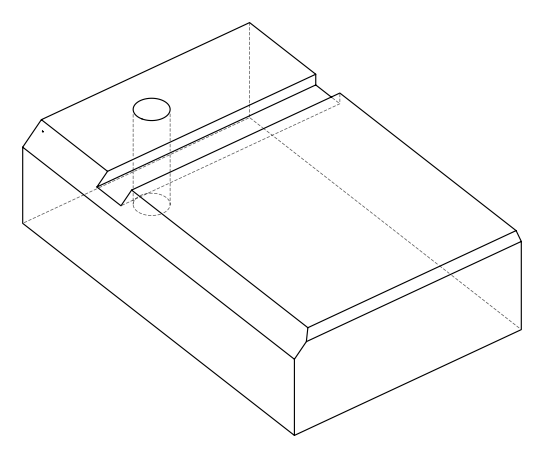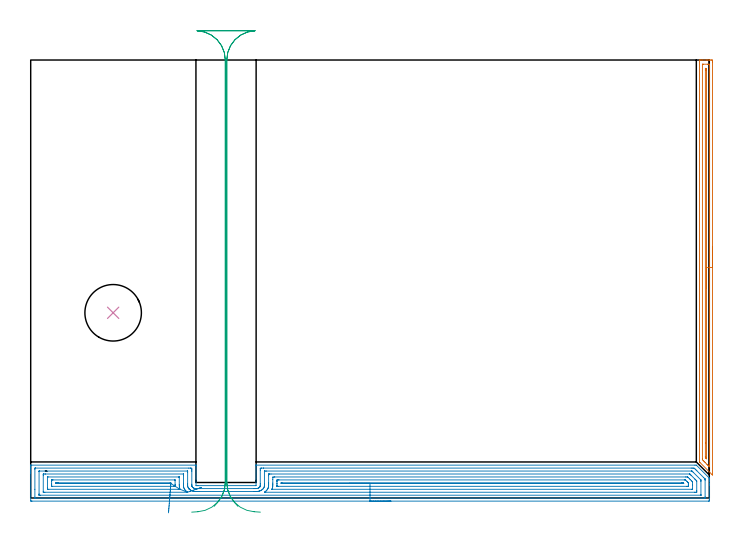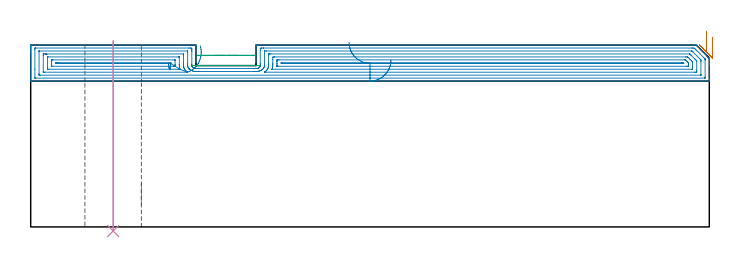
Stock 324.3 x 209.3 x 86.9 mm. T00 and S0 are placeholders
(PLAN: 4 operations, 2 tool changes, 24.8 min)
(1 AREA_MILL | FG_CHAMFER_SURFACE | UGT0205_001 | 4.85 min | 3893 mm3)
(2 AREA_MILL_1 | FG_CHAMFER_SURFACE_1 | UGT0205_001 | 17.51 min | 47788 mm3)
(3 MILL_RECTANGULAR_SLOT | SLOT_RECTANGULAR | UGT0201_006 | Follow Part, ap 7, ae 75% | 2.08 min | 55438 mm3)
(4 INDEXABLE_INSERT_DRILL_THROUGH_HOLE_FROM_SOLID | STEP1HOLE | NXT0302_025 | 0.37 min | 49715 mm3)
(TOOL UGT0205_001 | Chamfer Mill 20 x 3 x 45 deg. | D20 FL50 Z2)
(TOOL UGT0201_006 | End Mill 28 mm | D28 FL25 Z2)
(TOOL NXT0302_025 | Index. Insert Drill 27mm [880-D2700L32-05] | D27 PA176 FL135 Z2)
(OP 1 AREA_MILL)
G17 G21 G94 G90
T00 M6
G54
G17 G0 G90 X325.8 Y120.15 S1061 M3
G43 Z96.9 H0
Z90.7
G94 G1 Y120.112 Z89.828 F250.
Y119.998 Z88.964
Y119.809 Z88.112
Y119.547 Z87.28
Y119.213 Z86.474
Y118.81 Z85.7
Y118.342 Z84.964
Y117.81 Z84.272
Y117.221 Z83.629
Y116.578 Z83.04
Y115.886 Z82.508
Y115.15 Z82.04
Y114.376 Z81.637
Y113.57 Z81.303
Y112.738 Z81.041
Y111.887 Z80.852
Y111.022 Z80.738
Y110.15 Z80.7
Y11.152
X325.798 Y11.014 Z80.701
X325.786 Y11.023 Z80.713
X325.649 Y11.152 Z80.85
X319.816 Y16.984 Z86.684
X319.606 Y17.197 Z86.887
X319.604 Y17.204 Z86.889
X319.6 Y17.395 Z86.9
Y209.149
X319.606 Y209.29 Z86.893
X319.909 Y209.3 Z86.59
X320.338 Z86.162
X320.937 Z85.558
X322.999 Z83.498
X323.582 Z82.913
X324.172 Z82.323
X324.463 Z82.032
X325.054 Z81.442
X325.345 Y209.297 Z81.151
X325.791 Y209.291 Z80.705
X325.794 Y209.157 Z80.703
X325.799 Y208.703 Z80.701
X325.8 Y208.242 Z80.7
Y110.15
X324.386 Z82.114
X324.385 Y15.244 Z82.115
X324.384 Y15.165 Z82.116
X324.379 Y14.889 Z82.121
X324.291 Y14.971 Z82.209
X324.088 Y15.165 Z82.412
X323.582 Y15.668 Z82.918
X323.193 Y16.057 Z83.307
X322.301 Y16.949 Z84.199
X321.818 Y17.433 Z84.682
X321.416 Y17.841 Z85.084
X321.021 Y18.252 Z85.479
X321.015 Y18.653 Z85.485
Y18.732
Y207.122
X321.016 Y207.224 Z85.484
X321.019 Y207.273 Z85.481
X321.021 Y207.29 Z85.479
X321.065 Y207.292 Z85.435
X321.443 Y207.299 Z85.057
X323.582 Z82.918
X324.09 Y207.297 Z82.41
X324.288 Y207.29 Z82.212
X324.379 Y207.282 Z82.121
X324.384 Y206.999 Z82.116
X324.385 Y206.919 Z82.115
X324.386 Y110.15 Z82.114
X322.972 Z83.528
X322.971 Y18.732 Z83.529
X322.967 Z83.533
X322.7 Y18.999 Z83.8
X322.546 Y19.155 Z83.954
X322.47 Y19.236 Z84.03
X322.436 Y19.276 Z84.065
X322.433 Y19.35 Z84.067
X322.429 Y19.624 Z84.071
X322.428 Y26.258 Z84.072
X322.429 Y204.518 Z84.071
X322.432 Y205.135 Z84.068
X322.435 Y205.27 Z84.065
X322.444 Y205.29 Z84.056
X322.483 Y205.296 Z84.017
X322.537 Y205.299 Z83.963
X322.7 Z83.8
X322.863 Y205.295 Z83.637
X322.965 Y205.29 Z83.535
X322.968 Y205.226 Z83.532
X322.971 Y205.135 Z83.529
X322.972 Y204.86 Z83.528
Y204.243
Y110.15
Y109.278 Z83.567
Y108.414 Z83.68
Y107.562 Z83.869
Y106.73 Z84.132
Y105.924 Z84.465
Y105.15 Z84.868
Y104.414 Z85.337
Y103.722 Z85.868
Y103.079 Z86.457
Y102.49 Z87.101
Y101.959 Z87.793
Y101.49 Z88.528
Y101.087 Z89.302
Y100.753 Z90.108
Y100.491 Z90.94
Y100.302 Z91.792
Y100.188 Z92.657
Y100.15 Z93.528
G0 Z96.9
M5
M2
(OP 2 AREA_MILL_1)
G17 G21 G94 G90
T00 M6
G54
G17 G0 G90 X172.15 Y-1.5 S1061 M3
G43 Z96.9 H0
Z79.7
G94 G1 X172.112 Z78.828 F250.
X171.998 Z77.964
X171.809 Z77.112
X171.547 Z76.28
X171.213 Z75.474
X170.81 Z74.7
X170.342 Z73.964
X169.81 Z73.272
X169.221 Z72.629
X168.578 Z72.04
X167.886 Z71.509
X167.15 Z71.04
X166.376 Z70.637
X165.57 Z70.303
X164.738 Z70.041
X163.887 Z69.852
X163.022 Z69.738
X162.15 Z69.7
X0.606
X0.294 Y-1.496 Z69.702
X0.01 Y-1.492 Z69.706
X0. Y-1.203 Z69.994
Y11.84 Z83.035
Y12.445 Z83.639
Y13.016 Z84.213
Y13.336 Z84.532
Y13.907 Z85.104
Y14.227 Z85.422
Y14.865 Z86.065
Y15.282 Z86.482
X0.004 Y15.652 Z86.843
X0.008 Y15.697 Z86.888
X0.01 Y15.705 Z86.895
X0.157 Y15.7 Z86.9
X78.7
X78.99 Y15.695 Z86.891
X78.993 Y15.61 Z86.806
X79. Y15.309 Z86.506
Y5.9 Z77.1
X79.147
X79.584 Z77.099
X79.774 Y5.912 Z77.085
X79.78 Y5.907 Z77.092
X79.786 Y5.9 Z77.098
X79.864 Z77.1
X107.7
Y15.563 Z86.762
X107.702 Y15.697 Z86.897
X107.704 Y15.7 Z86.9
X107.705
X317.456
X318.088 Y15.706 Z86.893
X318.22 Y15.581 Z86.778
X324.252 Y9.548 Z80.745
X324.29 Y9.5 Z80.696
X324.3 Y9.453 Z80.651
Y9.327 Z80.526
Y8.63 Z79.829
Y7.991 Z79.186
Y6.781 Z77.978
Y6.209 Z77.403
Y-0.917 Z70.28
X324.297 Y-1.206 Z69.992
X324.29 Y-1.492 Z69.706
X324.003 Y-1.499 Z69.699
X162.15 Y-1.5 Z69.7
Y-0.086 Z71.114
X2.391
X2.332 Y-0.085 Z71.115
X2.213 Y-0.082 Z71.118
X2.01 Y-0.075 Z71.125
X2.008 Y-0.027 Z71.173
X2.002 Y0.363 Z71.563
X2. Y4.15 Z75.35
X2.001 Y13.725 Z84.925
X2.008 Y14.227 Z85.427
X2.01 Y14.269 Z85.469
X2.155 Y14.279 Z85.479
X2.273 Y14.284 Z85.484
X2.332 Y14.285 Z85.485
X75.577 Y14.286 Z85.486
X76.414 Y14.282 Z85.482
X76.469 Y14.279 Z85.479
X76.99 Y14.227 Z85.427
X76.998 Y13.699 Z84.899
X76.999 Y13.336 Z84.536
X77. Y12.806 Z84.006
Y6.57 Z77.77
X77.003 Y6.209 Z77.409
X77.009 Y5.945 Z77.145
X77.014 Y5.809 Z77.009
X77.044 Y5.636 Z76.836
X77.115 Y5.449 Z76.649
X77.188 Y5.318 Z76.518
X77.362 Y5.1 Z76.3
X77.571 Y4.921 Z76.121
X77.764 Y4.797 Z75.997
X77.999 Y4.683 Z75.883
X78.254 Y4.595 Z75.795
X78.452 Y4.547 Z75.747
X78.663 Y4.513 Z75.713
X78.879 Y4.495 Z75.695
X79.087 Y4.488 Z75.688
X79.147 Y4.487 Z75.687
X80.039 Y4.486 Z75.686
X106.785
X107.647 Y4.488 Z75.688
X107.707 Y4.49 Z75.69
X107.912 Y4.501 Z75.701
X108.107 Y4.523 Z75.723
X108.435 Y4.592 Z75.792
X108.6 Y4.645 Z75.845
X108.874 Y4.764 Z75.964
X109.052 Y4.867 Z76.067
X109.209 Y4.983 Z76.183
X109.321 Y5.083 Z76.283
X109.492 Y5.275 Z76.475
X109.51 Y5.301 Z76.501
X109.519 Y5.318 Z76.518
X109.612 Y5.511 Z76.711
X109.664 Y5.674 Z76.874
X109.688 Y5.833 Z77.033
X109.697 Y6.005 Z77.205
X109.699 Y6.209 Z77.409
X109.7 Y6.893 Z78.093
X109.701 Y13.336 Z84.536
X109.704 Y14.015 Z85.215
X109.71 Y14.227 Z85.427
X110.331 Y14.28 Z85.48
X110.385 Y14.282 Z85.482
X111.218 Y14.286 Z85.486
X111.277
X315.661
X316.498 Y14.282 Z85.482
X316.554 Y14.279 Z85.479
X317.112 Y14.227 Z85.427
X317.446 Y13.9 Z85.1
X318.014 Y13.336 Z84.536
X318.339 Y13.012 Z84.212
X321.578 Y9.773 Z80.973
X321.909 Y9.442 Z80.642
X322.186 Y9.16 Z80.36
X322.254 Y9.089 Z80.289
X322.284 Y9.054 Z80.254
X322.29 Y9.011 Z80.211
X322.294 Y8.882 Z80.082
X322.299 Y8.492 Z79.692
Y0.475 Z71.675
X322.292 Y-0.027 Z71.173
X322.29 Y-0.069 Z71.131
X322.145 Y-0.079 Z71.121
X322.027 Y-0.084 Z71.116
X321.968 Y-0.085 Z71.115
X162.15 Y-0.086 Z71.114
Y1.329 Z72.529
X4.603
X4.176 Y1.331 Z72.531
X4.035 Y1.334 Z72.534
X4.018 Y1.335 Z72.535
X4.01 Y1.369 Z72.569
X4.005 Y1.462 Z72.662
X4.002 Y1.579 Z72.779
X4. Y1.755 Z72.955
Y1.931 Z73.131
Y12.621 Z83.821
X4.004 Y12.797 Z83.997
X4.008 Y12.846 Z84.046
X4.012 Y12.866 Z84.066
X4.018 Y12.867 Z84.067
X4.07 Y12.87 Z84.07
X4.176 Y12.871 Z84.071
X74.827
X74.941 Y12.869 Z84.069
X74.975 Y12.867 Z84.067
X74.987 Y12.865 Z84.065
X74.99 Y12.849 Z84.049
X74.995 Y12.76 Z83.96
X74.999 Y12.445 Z83.645
X75. Y6.785 Z77.985
X75.005 Y6.209 Z77.409
X75.011 Y5.883 Z77.083
X75.036 Y5.594 Z76.794
X75.097 Y5.318 Z76.518
X75.234 Y4.969 Z76.169
X75.382 Y4.711 Z75.911
X75.577 Y4.448 Z75.648
X75.593 Y4.428 Z75.628
X75.668 Y4.336 Z75.536
X75.734 Y4.27 Z75.47
X75.796 Y4.209 Z75.409
X76.147 Y3.928 Z75.128
X76.249 Y3.857 Z75.057
X76.364 Y3.783 Z74.983
X76.469 Y3.719 Z74.919
X76.829 Y3.537 Z74.737
X77.362 Y3.33 Z74.53
X77.654 Y3.245 Z74.445
X77.998 Y3.17 Z74.37
X78.254 Y3.129 Z74.329
X78.706 Y3.086 Z74.286
X79.147 Y3.079 Z74.279
X79.611 Y3.074 Z74.274
X80.039 Y3.072 Z74.272
X80.505
X106.815
X107.278 Y3.074 Z74.274
X107.707 Y3.079 Z74.279
X108.148 Y3.096 Z74.296
X108.6 Y3.152 Z74.352
X108.919 Y3.218 Z74.418
X109.175 Y3.278 Z74.478
X109.492 Y3.379 Z74.579
X109.606 Y3.423 Z74.623
X109.872 Y3.537 Z74.737
X110.211 Y3.71 Z74.91
X110.385 Y3.813 Z75.013
X110.74 Y4.073 Z75.273
X110.868 Y4.187 Z75.387
X111.097 Y4.428 Z75.628
X111.181 Y4.524 Z75.724
X111.277 Y4.649 Z75.849
X111.517 Y5.079 Z76.279
X111.601 Y5.318 Z76.518
X111.66 Y5.569 Z76.769
X111.688 Y5.799 Z76.999
X111.694 Y6.209 Z77.409
X111.699 Y6.679 Z77.879
X111.701 Y12.679 Z83.879
X111.702 Y12.797 Z83.997
X111.706 Y12.854 Z84.054
X111.71 Y12.864 Z84.064
X111.716 Y12.867 Z84.067
X111.744 Y12.869 Z84.069
X112.17 Y12.871 Z84.071
X112.635 Y12.872 Z84.072
X315.804 Y12.871 Z84.071
X315.917 Y12.868 Z84.068
X315.992 Y12.865 Z84.065
X316.029 Y12.86 Z84.06
X316.554 Y12.347 Z83.547
X320.124 Y8.777 Z79.977
X320.22 Y8.678 Z79.878
X320.266 Y8.627 Z79.827
X320.286 Y8.603 Z79.803
X320.29 Y8.518 Z79.718
X320.297 Y8.167 Z79.367
X320.299 Y7.991 Z79.191
X320.3 Y1.58 Z72.78
X320.296 Y1.403 Z72.603
X320.292 Y1.354 Z72.554
X320.288 Y1.334 Z72.534
X320.282 Y1.333 Z72.533
X320.231 Y1.33 Z72.53
X320.124 Y1.329 Z72.529
X162.15
Y2.743 Z73.943
X112.307
X112.17 Y2.744 Z73.944
X112.069 Y2.746 Z73.946
X111.745 Y2.759 Z73.959
X111.923 Y2.892 Z74.092
X112.053 Y2.99 Z74.19
X112.17 Y3.082 Z74.282
X112.416 Y3.291 Z74.491
X112.66 Y3.537 Z74.737
X112.851 Y3.747 Z74.947
X113.062 Y4.011 Z75.211
X113.218 Y4.272 Z75.472
X113.304 Y4.428 Z75.628
X113.437 Y4.683 Z75.883
X113.507 Y4.875 Z76.075
X113.568 Y5.062 Z76.262
X113.628 Y5.318 Z76.518
X113.671 Y5.601 Z76.801
X113.691 Y6.209 Z77.409
X113.698 Y6.466 Z77.666
X113.7 Y7.1 Z78.3
Y7.354 Z78.554
Y10.663 Z81.863
Y10.917 Z82.117
X113.704 Y11.172 Z82.372
X113.71 Y11.341 Z82.541
X113.716 Y11.451 Z82.651
X113.756 Y11.452 Z82.652
X113.955 Y11.456 Z82.656
X114.052 Y11.457 Z82.657
X114.847
X314.769
X314.867 Y11.456 Z82.656
X314.964 Y11.452 Z82.652
X314.984 Y11.451 Z82.651
X315.099 Y11.343 Z82.543
X315.274 Y11.173 Z82.373
X315.533 Y10.918 Z82.118
X315.661 Y10.79 Z81.99
X317.446 Y9.005 Z80.205
X317.569 Y8.882 Z80.082
X317.691 Y8.757 Z79.957
X317.931 Y8.509 Z79.709
X318.29 Y8.134 Z79.334
X318.299 Y8.031 Z79.231
X318.3 Y3.575 Z74.775
X318.298 Y3.111 Z74.311
X318.295 Y2.898 Z74.098
X318.29 Y2.792 Z73.992
X318.286 Y2.749 Z73.949
X318.237 Y2.748 Z73.948
X317.446 Y2.743 Z73.943
X317.349
X162.15
Y4.157 Z75.357
X115.391
X115.343 Y4.159 Z75.359
X115.319 Y4.161 Z75.361
X115.316 Y4.162 Z75.362
X115.317 Y4.171 Z75.371
X115.368 Y4.307 Z75.507
X115.411 Y4.428 Z75.628
X115.493 Y4.673 Z75.873
X115.57 Y4.954 Z76.154
X115.642 Y5.318 Z76.518
X115.655 Y5.403 Z76.603
X115.698 Y6.209 Z77.409
X115.699 Y6.25 Z77.45
X115.7 Y7.1 Z78.3
Y8.882 Z80.082
X115.702 Y9.773 Z80.973
X115.704 Y9.808 Z81.008
X115.74 Y10.036 Z81.236
X116.363 Y10.041 Z81.241
X116.632 Y10.042 Z81.242
X312.984 Y10.043 Z81.243
X313.608 Y10.04 Z81.24
X313.876 Y10.036 Z81.236
X313.959 Y10.031 Z81.231
X314.048 Y9.946 Z81.146
X314.226 Y9.773 Z80.973
X314.769 Y9.233 Z80.433
X315.12 Y8.882 Z80.082
X315.661 Y8.338 Z79.538
X315.999 Y7.991 Z79.191
X316.29 Y7.67 Z78.87
X316.298 Y7.356 Z78.556
X316.3 Y6.209 Z77.409
Y4.428 Z75.628
X316.299 Y4.268 Z75.468
X316.298 Y4.189 Z75.389
X316.295 Y4.17 Z75.37
X316.291 Y4.165 Z75.365
X316.28 Y4.162 Z75.362
X316.204 Y4.159 Z75.359
X315.932 Y4.157 Z75.357
X162.15
Y5.571 Z76.771
X118.417
X118.163 Y5.572 Z76.772
X117.735 Y5.577 Z76.777
X117.686 Y5.578 Z76.778
X117.684 Y5.639 Z76.839
X117.685 Y5.78 Z76.98
X117.692 Y6.042 Z77.242
X117.694 Y6.209 Z77.409
X117.7 Y6.926 Z78.126
Y7.1 Z78.3
Y7.816 Z79.016
Y7.991 Z79.191
X117.703 Y8.349 Z79.549
X117.707 Y8.528 Z79.728
X117.71 Y8.611 Z79.811
X117.784 Y8.623 Z79.823
X118.417 Y8.627 Z79.827
X118.671 Y8.628 Z79.828
X312.345 Y8.629 Z79.829
X312.664 Y8.627 Z79.827
X312.824 Y8.624 Z79.824
X312.899 Y8.622 Z79.822
X312.984 Y8.559 Z79.759
X313.559 Y7.991 Z79.191
X313.876 Y7.674 Z78.874
X314.156 Y7.384 Z78.584
X314.29 Y7.239 Z78.439
X314.293 Y7.1 Z78.3
X314.299 Y6.678 Z77.878
X314.3 Y6.209 Z77.409
X314.299 Y5.787 Z76.987
X314.295 Y5.645 Z76.845
X314.291 Y5.595 Z76.795
X314.287 Y5.577 Z76.777
X314.274 Y5.576 Z76.776
X314.196 Y5.574 Z76.774
X313.876 Y5.572 Z76.772
X313.623 Y5.571 Z76.771
X162.15
Y6.985 Z78.185
X120.202 Y6.986 Z78.186
X119.713 Y6.992 Z78.192
X119.709 Y7.029 Z78.229
X119.704 Y7.1 Z78.3
X119.703 Y7.163 Z78.363
X119.706 Y7.193 Z78.393
X119.708 Y7.204 Z78.404
X119.744 Y7.208 Z78.408
X119.973 Y7.213 Z78.413
X120.088 Y7.214 Z78.414
X311.199
X311.313 Y7.213 Z78.413
X311.543 Y7.208 Z78.408
X311.898 Y7.194 Z78.394
X311.997 Y7.1 Z78.3
X312.091 Y7.005 Z78.205
X312.093 Y6.99 Z78.19
X311.199 Y6.985 Z78.185
X162.15
X161.278 Z78.223
X160.414 Z78.337
X159.562 Z78.526
X158.73 Z78.788
X157.924 Z79.122
X157.15 Z79.525
X156.414 Z79.994
X155.722 Z80.525
X155.079 Z81.114
X154.49 Z81.757
X153.959 Z82.45
X153.49 Z83.185
X153.087 Z83.959
X152.753 Z84.765
X152.491 Z85.597
X152.302 Z86.449
X152.188 Z87.314
X152.15 Z88.185
G0 Z96.9
X81.014 Y4.841
Z86.564
G1 X81.236 Y4.918 Z85.724
X81.388 Y4.971 Z84.866
X81.469 Y4.999 Z83.998
X81.478 Y5.002 Z83.126
X81.415 Y4.98 Z82.256
X81.281 Y4.934 Z81.395
X81.076 Y4.863 Z80.55
X80.803 Y4.768 Z79.727
X80.463 Y4.65 Z78.932
X80.058 Y4.51 Z78.172
X79.593 Y4.349 Z77.452
X79.07 Y4.168 Z76.778
X78.494 Y3.968 Z76.154
X77.868 Y3.751 Z75.586
X77.198 Y3.519 Z75.078
X76.489 Y3.274 Z74.633
X75.746 Y3.016 Z74.256
X74.974 Y2.749 Z73.949
X74.972 Y2.748 Z73.948
X74.917 Y2.746 Z73.946
X74.684 Y2.743 Z73.943
X74.587
X6.757
X6.047 Y2.749 Z73.949
X6.012 Y2.75 Z73.95
X6.008 Y2.791 Z73.991
X6.004 Y2.892 Z74.092
X6.001 Y3.094 Z74.294
X6. Y10.663 Z81.863
X6.002 Y11.089 Z82.289
X6.005 Y11.302 Z82.502
X6.01 Y11.408 Z82.608
X6.015 Y11.451 Z82.651
X6.064 Y11.452 Z82.652
X6.854 Y11.457 Z82.657
X6.951
X72.899 Y11.456 Z82.656
X72.998
X73. Y11.454 Z82.654
Y10.663 Z81.863
Y7. Z78.2
X73.002 Y6.209 Z77.409
X73.003 Y6.106 Z77.306
X73.023 Y5.707 Z76.907
X73.073 Y5.318 Z76.518
X73.121 Y5.097 Z76.297
X73.265 Y4.697 Z75.897
X73.386 Y4.428 Z75.628
X73.536 Y4.166 Z75.366
X73.792 Y3.821 Z75.021
X74.03 Y3.537 Z74.737
X74.326 Y3.259 Z74.459
X74.684 Y2.963 Z74.163
X74.916 Y2.795 Z73.995
X74.963 Y2.759 Z73.959
X74.974 Y2.749 Z73.949
X71.378 Y4.164 Z75.364
X71.114 Y4.162 Z75.362
X70.492 Y4.158 Z75.358
X8.639 Y4.157 Z75.357
X8.015 Y4.16 Z75.36
X8.012 Y4.162 Z75.362
X8.004 Y4.17 Z75.37
X8.002 Y4.428 Z75.628
X8. Y5.065 Z76.265
X8.001 Y9.932 Z81.132
X8.002 Y10.012 Z81.212
X8.005 Y10.031 Z81.231
X8.009 Y10.035 Z81.235
X8.021 Y10.038 Z81.238
X8.097 Y10.041 Z81.241
X8.368 Y10.043 Z81.243
X70.844
X70.943 Y10.041 Z81.241
X70.98 Y10.039 Z81.239
X70.989 Y10.037 Z81.237
X70.992 Y10.022 Z81.222
X70.997 Y9.977 Z81.177
X71. Y9.887 Z81.087
X71.001 Y6.322 Z77.522
X71.004 Y6.209 Z77.409
X71.019 Y5.817 Z77.017
X71.049 Y5.384 Z76.584
X71.059 Y5.318 Z76.518
X71.114 Y4.984 Z76.184
X71.378 Y4.164 Z75.364
X69.016 Y5.587 Z76.787
X68.993 Y5.578 Z76.778
X68.916 Y5.575 Z76.775
X68.756 Y5.573 Z76.773
X68.437 Y5.571 Z76.771
X68.184
X10.424 Y5.572 Z76.772
X10.169 Y5.573 Z76.773
X10.059 Y5.576 Z76.776
X10.012 Y5.578 Z76.778
X10.009 Y5.605 Z76.805
X10.002 Y5.739 Z76.939
X10.001 Y6.209 Z77.409
X10. Y6.632 Z77.832
Y7.991 Z79.191
X10.001 Y8.413 Z79.613
X10.005 Y8.555 Z79.755
X10.009 Y8.605 Z79.805
X10.013 Y8.623 Z79.823
X10.026 Y8.624 Z79.824
X10.104 Y8.626 Z79.826
X10.424 Y8.628 Z79.828
X10.677 Y8.629 Z79.829
X68.69 Y8.628 Z79.828
X68.859 Y8.627 Z79.827
X68.944 Y8.624 Z79.824
X68.979 Y8.622 Z79.822
X68.99 Y8.603 Z79.803
X68.997 Y8.322 Z79.522
X69.002 Y6.536 Z77.736
X69.007 Y6.209 Z77.409
X69.018 Y5.629 Z76.829
X69.016 Y5.587 Z76.787
X66.991 Y6.997 Z78.197
X66.957 Y6.992 Z78.192
X66.882 Y6.989 Z78.189
X66.766 Y6.986 Z78.186
X12.323
X12.209 Y6.987 Z78.187
X12.094 Y6.989 Z78.189
X12.025 Y6.992 Z78.192
X12.01 Y7.032 Z78.232
X12.009 Y7.1 Z78.3
X12.01 Y7.198 Z78.398
X12.1 Y7.208 Z78.408
X12.209 Y7.21 Z78.41
X12.987 Y7.214 Z78.414
X13.101 Y7.215 Z78.415
X66.652 Y7.214 Z78.414
X66.767 Y7.212 Z78.412
X66.987 Y7.208 Z78.408
X66.991 Y7.1 Z78.3
X66.992 Y7.014 Z78.214
X66.991 Y6.997 Z78.197
X66.939 Y6.355 Z77.609
X66.884 Y5.664 Z77.079
X66.825 Y4.93 Z76.611
X66.764 Y4.158 Z76.21
X66.699 Y3.354 Z75.877
X66.633 Y2.525 Z75.616
X66.565 Y1.675 Z75.429
X66.496 Y0.813 Z75.316
X66.426 Y-0.056 Z75.28
X66.357 Y-0.925 Z75.319
X66.288 Y-1.787 Z75.434
X66.22 Y-2.635 Z75.625
X66.154 Y-3.464 Z75.888
X66.089 Y-4.267 Z76.223
X66.028 Y-5.038 Z76.627
X65.969 Y-5.77 Z77.097
X65.914 Y-6.46 Z77.629
X65.863 Y-7.1 Z78.22
G0 Z96.9
M5
M2
(OP 3 MILL_RECTANGULAR_SLOT)
G17 G21 G94 G90
T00 M6
G54
G17 G0 G90 X99.011 Y-3.98 S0 M3
G43 Z96.9 H0
Z82.
G94 G1 X97.061 Y-1.7 F250.
G2 X93.7 Y7.4 R14. F500.
G1 Y209.3
G2 X107.171 Y223.29 R14.
G1 X79.529
G2 X93. Y209.3 R14.
G1 Y7.4
G2 X89.639 Y-1.7 R14.
G1 X87.689 Y-3.98 F250.
G0 Z96.9
X109.759 Y-6.769
Z77.1
G1 X106.766 Y-6.569
G2 X93.7 Y7.4 R14. F500.
G1 Y209.3
G2 X107.171 Y223.29 R14.
G1 X79.529
G2 X93. Y209.3 R14.
G1 Y7.4
G2 X79.932 Y-6.569 R14.
G1 X76.938 Y-6.769 F250.
G0 Z96.9
M5
M2
(OP 4 INDEXABLE_INSERT_DRILL_THROUGH_HOLE_FROM_SOLID)
G17 G21 G94 G90
T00 M6
G54
G17 G0 G90 X39.4 Y88.5 S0 M3
G43 Z96.9 H1
G94 G81 G98 Z-1.971 F250. R88.9
G80
M5
M2
